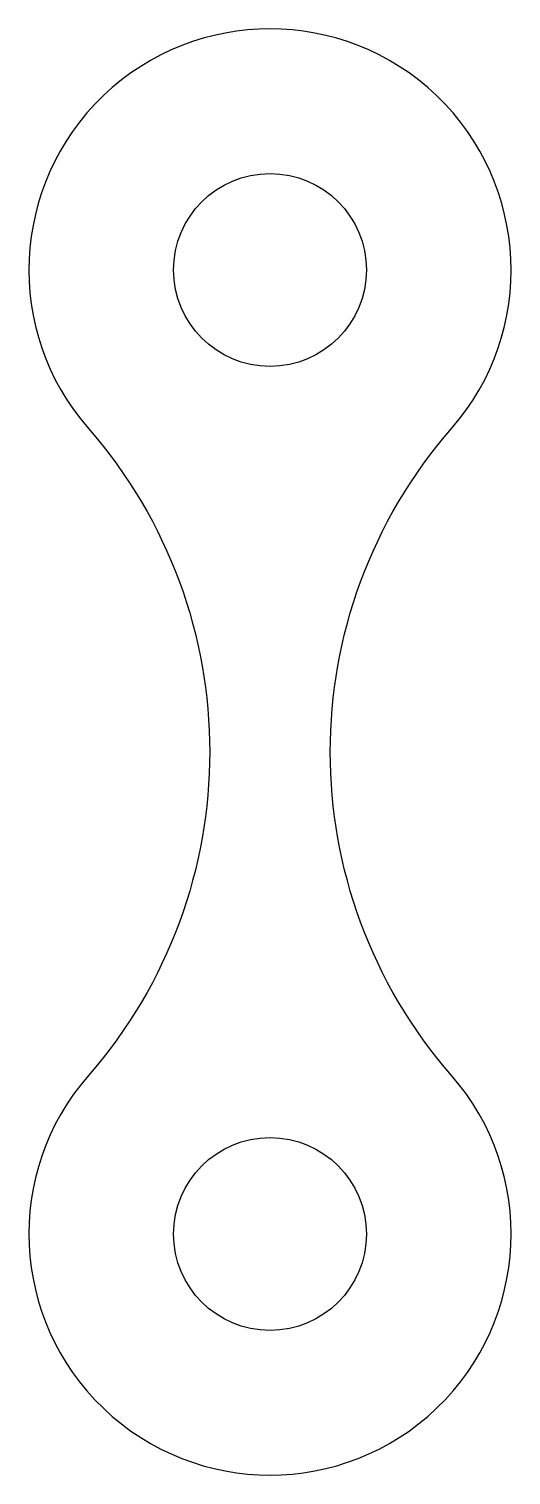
# Model space of a CAD drawing. Header units: millimetres. Extents: x 12.5 to 20.5, y 12.5 to 36.5.
import ezdxf

# ---------------------------------------------------------------- set-up
doc = ezdxf.new("R2010")
doc.units = ezdxf.units.MM
doc.layers.get('0').update_dxf_attribs({"linetype": 'CONTINUOUS'})

msp = doc.modelspace()

# ---------------------------------------------------------------- linework, layer by layer
msp.add_lwpolyline([(13.486, 19.15, 2.2), (19.514, 19.15, -0.375), (19.514, 29.89, 2.2), (13.486, 29.89, -0.375)], format="xyb", close=True)
for centre in [(16.5, 32.52), (16.5, 16.52)]:
    msp.add_circle(centre, 1.6)

doc.saveas('drawing.dxf')
